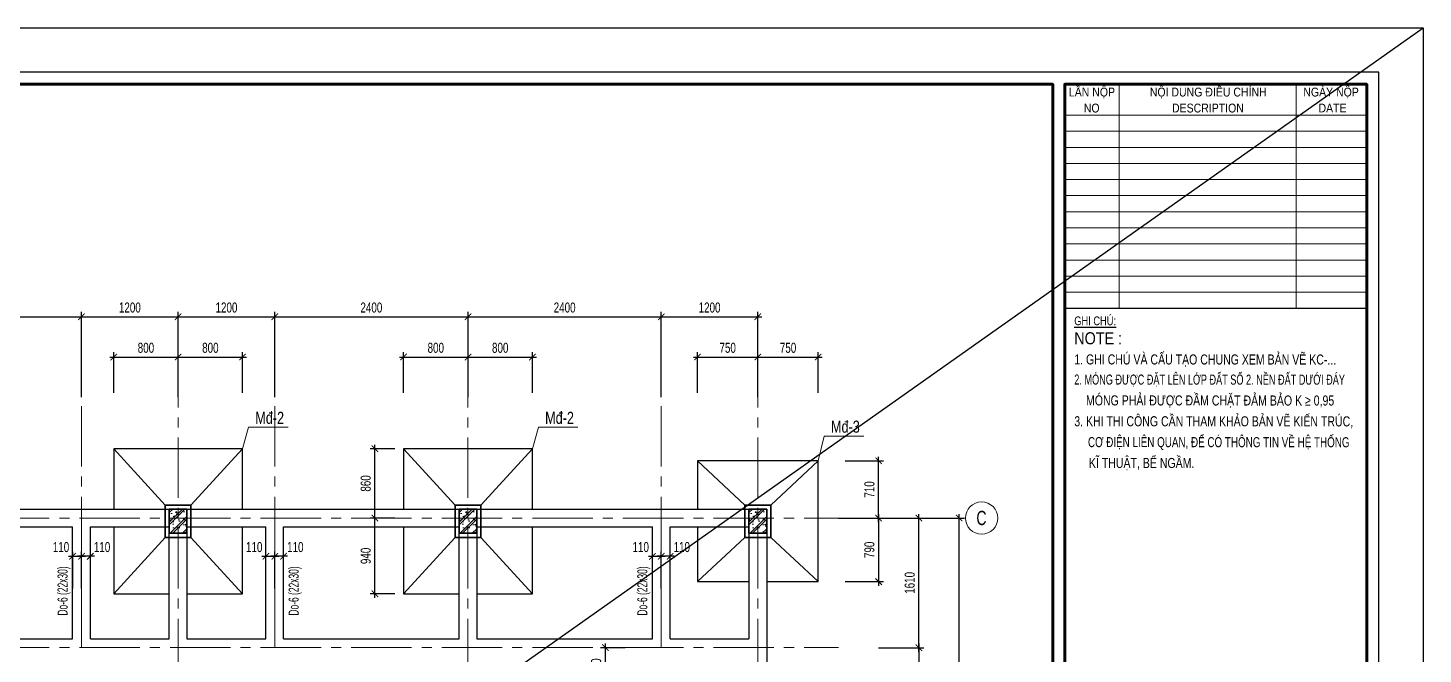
# Model space of a CAD drawing. Header units: millimetres. Extents: x 0 to 42050, y 0 to 29700.
# Drawn here: x 24722 to 42050, y 21922 to 29700 of the extents above; entities that cross this region are included whole.
import ezdxf
from ezdxf.enums import TextEntityAlignment as Align

# ---------------------------------------------------------------- set-up
doc = ezdxf.new("R2010")
doc.units = ezdxf.units.MM
doc.header["$LTSCALE"] = 1000
doc.header["$MEASUREMENT"] = 0
doc.linetypes.add('CENTER2', pattern=[1.125, 0.75, -0.125, 0.125, -0.125])
doc.layers.add('CDC -TEXT KHUNG', color=7, linetype='Continuous')
doc.layers.add('CDC-KHUNGTEN', color=9, linetype='Continuous')
for name, color, linetype, lineweight in [('CDC_01.AXIS', 160, 'CENTER2', 13), ('CDC_02.DIM', 1, 'Continuous', 18), ('CDC_03.BORDER', 3, 'Continuous', 25), ('CDC_06.TEXT', 2, 'Continuous', 18), ('CDC_07.TEXTCOL', 3, 'Continuous', 18), ('CDC_08.TEXTBEAM', 2, 'Continuous', 18), ('CDC_09.COLUMN', 4, 'Continuous', 35), ('CDC_10.HATCH', 251, 'Continuous', 9)]:
    doc.layers.add(name, color=color, linetype=linetype, lineweight=lineweight)
doc.layers.add('KCS_Plotter', color=11, linetype='Continuous', plot=False)
doc.styles.add('ARIAL', font='arial.ttf', dxfattribs={"width": 0.75})
doc.styles.add('Arial_4', font='arial.ttf', dxfattribs={"width": 0.75, "height": 3})
doc.styles.add('KCS_BIGTEXT', font='arial.ttf', dxfattribs={"width": 0.7})
doc.styles.add('KCS_SMTEXT', font='arial.ttf', dxfattribs={"width": 0.7})
doc.styles.add('KT CDC', font='arial.ttf', dxfattribs={"width": 0.85, "height": 200})
doc.dimstyles.new('KCS_DIM50', dxfattribs={"dimscale": 50, "dimtxt": 2.5, "dimasz": 1.6, "dimexe": 1.2, "dimexo": 0, "dimgap": 1, "dimtad": 1, "dimdec": 0, "dimzin": 0, "dimdsep": 46, "dimtxsty": 'KCS_SMTEXT', "dimblk": 'ARCHTICK', "dimcen": 0, "dimdle": 1, "dimclrd": 256, "dimclre": 256, "dimclrt": 2, "dimadec": 0, "dimazin": 0, "dimtfac": 1, "dimtdec": 0, "dimtix": 1, "dimtmove": 2, "dimatfit": 3, "dimfxl": 1, "dimtolj": 1, "dimtzin": 0, "dimarcsym": 0})

# ---------------------------------------------------------------- blocks, each defined once
blk = doc.blocks.new('_ArchTick')
at = {"color": 0, "linetype": 'ByBlock', "const_width": 0.15}
blk.add_lwpolyline([(-0.5, -0.5), (0.5, 0.5)], dxfattribs=at)
blk = doc.blocks.new('*D8')
at = {"layer": 'CDC_02.DIM', "lineweight": -2, "transparency": 16777216}
for p, q in [((35288, 23612), (35848, 23612)), ((35788, 21952), (35788, 23662)), ((35288, 22002), (35848, 22002))]:
    blk.add_line(p, q, dxfattribs=at)
at = {"layer": 'DEFPOINTS', "color": 0, "transparency": 16777216}
for p in [(35288, 23612), (35788, 23612), (35288, 22002)]:
    blk.add_point(p, dxfattribs=at)
at = {"layer": 'CDC_02.DIM', "lineweight": -2, "transparency": 16777216, "xscale": 80, "yscale": 80, "zscale": 80}
for p, rotation in [((35788, 23612), 90), ((35788, 22002), 270)]:
    blk.add_blockref('_ArchTick', p, dxfattribs=dict(at, rotation=rotation))
at = {"layer": 'CDC_02.DIM', "color": 2, "transparency": 16777216, "insert": (35674, 22807), "char_height": 125, "attachment_point": 5, "rotation": 90, "style": 'KCS_SMTEXT'}
blk.add_mtext('\\A1;1610', dxfattribs=at)
blk = doc.blocks.new('*D11')
at = {"layer": 'CDC_02.DIM', "lineweight": -2, "transparency": 16777216}
for p, q in [((34788, 23612), (36348, 23612)), ((36288, 14562), (36288, 23662)), ((34788, 14612), (36348, 14612))]:
    blk.add_line(p, q, dxfattribs=at)
at = {"layer": 'DEFPOINTS', "color": 0, "transparency": 16777216}
for p in [(34788, 23612), (36288, 23612), (34788, 14612)]:
    blk.add_point(p, dxfattribs=at)
at = {"layer": 'CDC_02.DIM', "lineweight": -2, "transparency": 16777216, "xscale": 80, "yscale": 80, "zscale": 80}
for p, rotation in [((36288, 23612), 90), ((36288, 14612), 270)]:
    blk.add_blockref('_ArchTick', p, dxfattribs=dict(at, rotation=rotation))
at = {"layer": 'CDC_02.DIM', "color": 2, "transparency": 16777216, "insert": (36174, 19112), "char_height": 125, "attachment_point": 5, "rotation": 90, "style": 'KCS_SMTEXT'}
blk.add_mtext('\\A1;9000', dxfattribs=at)
blk = doc.blocks.new('*D21')
at = {"layer": 'CDC_02.DIM', "lineweight": -2, "transparency": 16777216}
for p, q in [((35788, 22052), (35788, 16962)), ((35288, 22002), (35848, 22002)), ((35288, 17012), (35848, 17012))]:
    blk.add_line(p, q, dxfattribs=at)
at = {"layer": 'DEFPOINTS', "color": 0, "transparency": 16777216}
for p in [(35288, 22002), (35288, 17012), (35788, 17012)]:
    blk.add_point(p, dxfattribs=at)
at = {"layer": 'CDC_02.DIM', "lineweight": -2, "transparency": 16777216, "xscale": 80, "yscale": 80, "zscale": 80}
for p, rotation in [((35788, 22002), 90), ((35788, 17012), 270)]:
    blk.add_blockref('_ArchTick', p, dxfattribs=dict(at, rotation=rotation))
at = {"layer": 'CDC_02.DIM', "color": 2, "transparency": 16777216, "insert": (35674, 19507), "char_height": 125, "attachment_point": 5, "rotation": 90, "style": 'KCS_SMTEXT'}
blk.add_mtext('\\A1;4990', dxfattribs=at)
blk = doc.blocks.new('*D30')
at = {"layer": 'CDC_02.DIM', "lineweight": -2, "transparency": 16777216}
for p, q in [((22988, 25112), (22988, 26172)), ((25388, 25112), (25388, 26172)), ((22938, 26112), (25438, 26112))]:
    blk.add_line(p, q, dxfattribs=at)
at = {"layer": 'DEFPOINTS', "color": 0, "transparency": 16777216}
for p in [(25388, 26112), (22988, 25112), (25388, 25112)]:
    blk.add_point(p, dxfattribs=at)
at = {"layer": 'CDC_02.DIM', "lineweight": -2, "transparency": 16777216, "xscale": 80, "yscale": 80, "zscale": 80, "rotation": 180}
blk.add_blockref('_ArchTick', (22988, 26112), dxfattribs=at)
at = {"layer": 'CDC_02.DIM', "lineweight": -2, "transparency": 16777216, "xscale": 80, "yscale": 80, "zscale": 80}
blk.add_blockref('_ArchTick', (25388, 26112), dxfattribs=at)
at = {"layer": 'CDC_02.DIM', "color": 2, "transparency": 16777216, "insert": (24188, 26226), "char_height": 125, "attachment_point": 5, "style": 'KCS_SMTEXT'}
blk.add_mtext('\\A1;2400', dxfattribs=at)
blk = doc.blocks.new('*D31')
at = {"layer": 'CDC_02.DIM', "lineweight": -2, "transparency": 16777216}
for p, q in [((25388, 25112), (25388, 26172)), ((26588, 25112), (26588, 26172)), ((25338, 26112), (26638, 26112))]:
    blk.add_line(p, q, dxfattribs=at)
at = {"layer": 'DEFPOINTS', "color": 0, "transparency": 16777216}
for p in [(26588, 26112), (25388, 25112), (26588, 25112)]:
    blk.add_point(p, dxfattribs=at)
at = {"layer": 'CDC_02.DIM', "lineweight": -2, "transparency": 16777216, "xscale": 80, "yscale": 80, "zscale": 80, "rotation": 180}
blk.add_blockref('_ArchTick', (25388, 26112), dxfattribs=at)
at = {"layer": 'CDC_02.DIM', "lineweight": -2, "transparency": 16777216, "xscale": 80, "yscale": 80, "zscale": 80}
blk.add_blockref('_ArchTick', (26588, 26112), dxfattribs=at)
at = {"layer": 'CDC_02.DIM', "color": 2, "transparency": 16777216, "insert": (25988, 26226), "char_height": 125, "attachment_point": 5, "style": 'KCS_SMTEXT'}
blk.add_mtext('\\A1;1200', dxfattribs=at)
blk = doc.blocks.new('*D32')
at = {"layer": 'CDC_02.DIM', "lineweight": -2, "transparency": 16777216}
for p, q in [((26588, 25112), (26588, 26172)), ((27788, 25112), (27788, 26172)), ((26538, 26112), (27838, 26112))]:
    blk.add_line(p, q, dxfattribs=at)
at = {"layer": 'DEFPOINTS', "color": 0, "transparency": 16777216}
for p in [(27788, 26112), (26588, 25112), (27788, 25112)]:
    blk.add_point(p, dxfattribs=at)
at = {"layer": 'CDC_02.DIM', "lineweight": -2, "transparency": 16777216, "xscale": 80, "yscale": 80, "zscale": 80, "rotation": 180}
blk.add_blockref('_ArchTick', (26588, 26112), dxfattribs=at)
at = {"layer": 'CDC_02.DIM', "lineweight": -2, "transparency": 16777216, "xscale": 80, "yscale": 80, "zscale": 80}
blk.add_blockref('_ArchTick', (27788, 26112), dxfattribs=at)
at = {"layer": 'CDC_02.DIM', "color": 2, "transparency": 16777216, "insert": (27188, 26226), "char_height": 125, "attachment_point": 5, "style": 'KCS_SMTEXT'}
blk.add_mtext('\\A1;1200', dxfattribs=at)
blk = doc.blocks.new('*D33')
at = {"layer": 'CDC_02.DIM', "lineweight": -2, "transparency": 16777216}
for p, q in [((27788, 25112), (27788, 26172)), ((30188, 25112), (30188, 26172)), ((27738, 26112), (30238, 26112))]:
    blk.add_line(p, q, dxfattribs=at)
at = {"layer": 'DEFPOINTS', "color": 0, "transparency": 16777216}
for p in [(30188, 26112), (27788, 25112), (30188, 25112)]:
    blk.add_point(p, dxfattribs=at)
at = {"layer": 'CDC_02.DIM', "lineweight": -2, "transparency": 16777216, "xscale": 80, "yscale": 80, "zscale": 80, "rotation": 180}
blk.add_blockref('_ArchTick', (27788, 26112), dxfattribs=at)
at = {"layer": 'CDC_02.DIM', "lineweight": -2, "transparency": 16777216, "xscale": 80, "yscale": 80, "zscale": 80}
blk.add_blockref('_ArchTick', (30188, 26112), dxfattribs=at)
at = {"layer": 'CDC_02.DIM', "color": 2, "transparency": 16777216, "insert": (28988, 26226), "char_height": 125, "attachment_point": 5, "style": 'KCS_SMTEXT'}
blk.add_mtext('\\A1;2400', dxfattribs=at)
blk = doc.blocks.new('*D34')
at = {"layer": 'CDC_02.DIM', "lineweight": -2, "transparency": 16777216}
for p, q in [((30188, 25112), (30188, 26172)), ((32588, 25112), (32588, 26172)), ((30138, 26112), (32638, 26112))]:
    blk.add_line(p, q, dxfattribs=at)
at = {"layer": 'DEFPOINTS', "color": 0, "transparency": 16777216}
for p in [(32588, 26112), (30188, 25112), (32588, 25112)]:
    blk.add_point(p, dxfattribs=at)
at = {"layer": 'CDC_02.DIM', "lineweight": -2, "transparency": 16777216, "xscale": 80, "yscale": 80, "zscale": 80, "rotation": 180}
blk.add_blockref('_ArchTick', (30188, 26112), dxfattribs=at)
at = {"layer": 'CDC_02.DIM', "lineweight": -2, "transparency": 16777216, "xscale": 80, "yscale": 80, "zscale": 80}
blk.add_blockref('_ArchTick', (32588, 26112), dxfattribs=at)
at = {"layer": 'CDC_02.DIM', "color": 2, "transparency": 16777216, "insert": (31388, 26226), "char_height": 125, "attachment_point": 5, "style": 'KCS_SMTEXT'}
blk.add_mtext('\\A1;2400', dxfattribs=at)
blk = doc.blocks.new('*D35')
at = {"layer": 'CDC_02.DIM', "lineweight": -2, "transparency": 16777216}
for p, q in [((32588, 25112), (32588, 26172)), ((33788, 25112), (33788, 26172)), ((32538, 26112), (33838, 26112))]:
    blk.add_line(p, q, dxfattribs=at)
at = {"layer": 'DEFPOINTS', "color": 0, "transparency": 16777216}
for p in [(33788, 26112), (32588, 25112), (33788, 25112)]:
    blk.add_point(p, dxfattribs=at)
at = {"layer": 'CDC_02.DIM', "lineweight": -2, "transparency": 16777216, "xscale": 80, "yscale": 80, "zscale": 80, "rotation": 180}
blk.add_blockref('_ArchTick', (32588, 26112), dxfattribs=at)
at = {"layer": 'CDC_02.DIM', "lineweight": -2, "transparency": 16777216, "xscale": 80, "yscale": 80, "zscale": 80}
blk.add_blockref('_ArchTick', (33788, 26112), dxfattribs=at)
at = {"layer": 'CDC_02.DIM', "color": 2, "transparency": 16777216, "insert": (33188, 26226), "char_height": 125, "attachment_point": 5, "style": 'KCS_SMTEXT'}
blk.add_mtext('\\A1;1200', dxfattribs=at)
blk = doc.blocks.new('vong')
at = {"layer": 'CDC_02.DIM', "color": 1}
blk.add_line((0, -160), (0, 0), dxfattribs=at)
blk.add_circle((0, -560), 400, dxfattribs=at)
blk = doc.blocks.new('*D81')
at = {"layer": 'CDC_02.DIM', "lineweight": -2, "transparency": 16777216}
for p, q in [((25788, 25168), (25788, 25672)), ((26588, 25168), (26588, 25672)), ((25738, 25612), (26638, 25612))]:
    blk.add_line(p, q, dxfattribs=at)
at = {"layer": 'DEFPOINTS', "color": 0, "transparency": 16777216}
for p in [(26588, 25612), (25788, 25168), (26588, 25168)]:
    blk.add_point(p, dxfattribs=at)
at = {"layer": 'CDC_02.DIM', "lineweight": -2, "transparency": 16777216, "xscale": 80, "yscale": 80, "zscale": 80, "rotation": 180}
blk.add_blockref('_ArchTick', (25788, 25612), dxfattribs=at)
at = {"layer": 'CDC_02.DIM', "lineweight": -2, "transparency": 16777216, "xscale": 80, "yscale": 80, "zscale": 80}
blk.add_blockref('_ArchTick', (26588, 25612), dxfattribs=at)
at = {"layer": 'CDC_02.DIM', "color": 2, "transparency": 16777216, "insert": (26188, 25726), "char_height": 125, "attachment_point": 5, "style": 'KCS_SMTEXT'}
blk.add_mtext('\\A1;800', dxfattribs=at)
blk = doc.blocks.new('*D82')
at = {"layer": 'CDC_02.DIM', "lineweight": -2, "transparency": 16777216}
for p, q in [((26588, 25168), (26588, 25672)), ((27388, 25168), (27388, 25672)), ((26538, 25612), (27438, 25612))]:
    blk.add_line(p, q, dxfattribs=at)
at = {"layer": 'DEFPOINTS', "color": 0, "transparency": 16777216}
for p in [(27388, 25612), (26588, 25168), (27388, 25168)]:
    blk.add_point(p, dxfattribs=at)
at = {"layer": 'CDC_02.DIM', "lineweight": -2, "transparency": 16777216, "xscale": 80, "yscale": 80, "zscale": 80, "rotation": 180}
blk.add_blockref('_ArchTick', (26588, 25612), dxfattribs=at)
at = {"layer": 'CDC_02.DIM', "lineweight": -2, "transparency": 16777216, "xscale": 80, "yscale": 80, "zscale": 80}
blk.add_blockref('_ArchTick', (27388, 25612), dxfattribs=at)
at = {"layer": 'CDC_02.DIM', "color": 2, "transparency": 16777216, "insert": (26988, 25726), "char_height": 125, "attachment_point": 5, "style": 'KCS_SMTEXT'}
blk.add_mtext('\\A1;800', dxfattribs=at)
blk = doc.blocks.new('*D83')
at = {"layer": 'CDC_02.DIM', "lineweight": -2, "transparency": 16777216}
for p, q in [((29388, 25168), (29388, 25672)), ((30188, 25168), (30188, 25672)), ((29338, 25612), (30238, 25612))]:
    blk.add_line(p, q, dxfattribs=at)
at = {"layer": 'DEFPOINTS', "color": 0, "transparency": 16777216}
for p in [(30188, 25612), (29388, 25168), (30188, 25168)]:
    blk.add_point(p, dxfattribs=at)
at = {"layer": 'CDC_02.DIM', "lineweight": -2, "transparency": 16777216, "xscale": 80, "yscale": 80, "zscale": 80, "rotation": 180}
blk.add_blockref('_ArchTick', (29388, 25612), dxfattribs=at)
at = {"layer": 'CDC_02.DIM', "lineweight": -2, "transparency": 16777216, "xscale": 80, "yscale": 80, "zscale": 80}
blk.add_blockref('_ArchTick', (30188, 25612), dxfattribs=at)
at = {"layer": 'CDC_02.DIM', "color": 2, "transparency": 16777216, "insert": (29788, 25726), "char_height": 125, "attachment_point": 5, "style": 'KCS_SMTEXT'}
blk.add_mtext('\\A1;800', dxfattribs=at)
blk = doc.blocks.new('*D84')
at = {"layer": 'CDC_02.DIM', "lineweight": -2, "transparency": 16777216}
for p, q in [((30188, 25168), (30188, 25672)), ((30988, 25168), (30988, 25672)), ((30138, 25612), (31038, 25612))]:
    blk.add_line(p, q, dxfattribs=at)
at = {"layer": 'DEFPOINTS', "color": 0, "transparency": 16777216}
for p in [(30988, 25612), (30188, 25168), (30988, 25168)]:
    blk.add_point(p, dxfattribs=at)
at = {"layer": 'CDC_02.DIM', "lineweight": -2, "transparency": 16777216, "xscale": 80, "yscale": 80, "zscale": 80, "rotation": 180}
blk.add_blockref('_ArchTick', (30188, 25612), dxfattribs=at)
at = {"layer": 'CDC_02.DIM', "lineweight": -2, "transparency": 16777216, "xscale": 80, "yscale": 80, "zscale": 80}
blk.add_blockref('_ArchTick', (30988, 25612), dxfattribs=at)
at = {"layer": 'CDC_02.DIM', "color": 2, "transparency": 16777216, "insert": (30588, 25726), "char_height": 125, "attachment_point": 5, "style": 'KCS_SMTEXT'}
blk.add_mtext('\\A1;800', dxfattribs=at)
blk = doc.blocks.new('*D85')
at = {"layer": 'CDC_02.DIM', "lineweight": -2, "transparency": 16777216}
for p, q in [((33038, 25168), (33038, 25672)), ((33788, 25168), (33788, 25672)), ((32988, 25612), (33838, 25612))]:
    blk.add_line(p, q, dxfattribs=at)
at = {"layer": 'DEFPOINTS', "color": 0, "transparency": 16777216}
for p in [(33788, 25612), (33038, 25168), (33788, 25168)]:
    blk.add_point(p, dxfattribs=at)
at = {"layer": 'CDC_02.DIM', "lineweight": -2, "transparency": 16777216, "xscale": 80, "yscale": 80, "zscale": 80, "rotation": 180}
blk.add_blockref('_ArchTick', (33038, 25612), dxfattribs=at)
at = {"layer": 'CDC_02.DIM', "lineweight": -2, "transparency": 16777216, "xscale": 80, "yscale": 80, "zscale": 80}
blk.add_blockref('_ArchTick', (33788, 25612), dxfattribs=at)
at = {"layer": 'CDC_02.DIM', "color": 2, "transparency": 16777216, "insert": (33413, 25726), "char_height": 125, "attachment_point": 5, "style": 'KCS_SMTEXT'}
blk.add_mtext('\\A1;750', dxfattribs=at)
blk = doc.blocks.new('*D86')
at = {"layer": 'CDC_02.DIM', "lineweight": -2, "transparency": 16777216}
for p, q in [((33788, 25168), (33788, 25672)), ((34538, 25168), (34538, 25672)), ((33738, 25612), (34588, 25612))]:
    blk.add_line(p, q, dxfattribs=at)
at = {"layer": 'DEFPOINTS', "color": 0, "transparency": 16777216}
for p in [(34538, 25612), (33788, 25168), (34538, 25168)]:
    blk.add_point(p, dxfattribs=at)
at = {"layer": 'CDC_02.DIM', "lineweight": -2, "transparency": 16777216, "xscale": 80, "yscale": 80, "zscale": 80, "rotation": 180}
blk.add_blockref('_ArchTick', (33788, 25612), dxfattribs=at)
at = {"layer": 'CDC_02.DIM', "lineweight": -2, "transparency": 16777216, "xscale": 80, "yscale": 80, "zscale": 80}
blk.add_blockref('_ArchTick', (34538, 25612), dxfattribs=at)
at = {"layer": 'CDC_02.DIM', "color": 2, "transparency": 16777216, "insert": (34163, 25726), "char_height": 125, "attachment_point": 5, "style": 'KCS_SMTEXT'}
blk.add_mtext('\\A1;750', dxfattribs=at)
blk = doc.blocks.new('*D87')
at = {"layer": 'CDC_02.DIM', "lineweight": -2, "transparency": 16777216}
for p, q in [((34873, 24322), (35348, 24322)), ((35288, 23562), (35288, 24372)), ((34873, 23612), (35348, 23612))]:
    blk.add_line(p, q, dxfattribs=at)
at = {"layer": 'DEFPOINTS', "color": 0, "transparency": 16777216}
for p in [(34873, 24322), (35288, 24322), (34873, 23612)]:
    blk.add_point(p, dxfattribs=at)
at = {"layer": 'CDC_02.DIM', "lineweight": -2, "transparency": 16777216, "xscale": 80, "yscale": 80, "zscale": 80}
for p, rotation in [((35288, 24322), 90), ((35288, 23612), 270)]:
    blk.add_blockref('_ArchTick', p, dxfattribs=dict(at, rotation=rotation))
at = {"layer": 'CDC_02.DIM', "color": 2, "transparency": 16777216, "insert": (35174, 23967), "char_height": 125, "attachment_point": 5, "rotation": 90, "style": 'KCS_SMTEXT'}
blk.add_mtext('\\A1;710', dxfattribs=at)
blk = doc.blocks.new('*D88')
at = {"layer": 'CDC_02.DIM', "lineweight": -2, "transparency": 16777216}
for p, q in [((34873, 23612), (35348, 23612)), ((35288, 23662), (35288, 22772)), ((34873, 22822), (35348, 22822))]:
    blk.add_line(p, q, dxfattribs=at)
at = {"layer": 'DEFPOINTS', "color": 0, "transparency": 16777216}
for p in [(34873, 23612), (34873, 22822), (35288, 22822)]:
    blk.add_point(p, dxfattribs=at)
at = {"layer": 'CDC_02.DIM', "lineweight": -2, "transparency": 16777216, "xscale": 80, "yscale": 80, "zscale": 80}
for p, rotation in [((35288, 23612), 90), ((35288, 22822), 270)]:
    blk.add_blockref('_ArchTick', p, dxfattribs=dict(at, rotation=rotation))
at = {"layer": 'CDC_02.DIM', "color": 2, "transparency": 16777216, "insert": (35174, 23217), "char_height": 125, "attachment_point": 5, "rotation": 90, "style": 'KCS_SMTEXT'}
blk.add_mtext('\\A1;790', dxfattribs=at)
blk = doc.blocks.new('*D97')
at = {"layer": 'CDC_02.DIM', "lineweight": -2, "transparency": 16777216}
for p, q in [((29278, 23612), (28971, 23612)), ((29031, 22622), (29031, 23662)), ((29278, 22672), (28971, 22672))]:
    blk.add_line(p, q, dxfattribs=at)
at = {"layer": 'DEFPOINTS', "color": 0, "transparency": 16777216}
for p in [(29031, 23612), (29278, 23612), (29278, 22672)]:
    blk.add_point(p, dxfattribs=at)
at = {"layer": 'CDC_02.DIM', "lineweight": -2, "transparency": 16777216, "xscale": 80, "yscale": 80, "zscale": 80}
for p, rotation in [((29031, 23612), 90), ((29031, 22672), 270)]:
    blk.add_blockref('_ArchTick', p, dxfattribs=dict(at, rotation=rotation))
at = {"layer": 'CDC_02.DIM', "color": 2, "transparency": 16777216, "insert": (28918, 23142), "char_height": 125, "attachment_point": 5, "rotation": 90, "style": 'KCS_SMTEXT'}
blk.add_mtext('\\A1;940', dxfattribs=at)
blk = doc.blocks.new('*D98')
at = {"layer": 'CDC_02.DIM', "lineweight": -2, "transparency": 16777216}
for p, q in [((29278, 24472), (28971, 24472)), ((29031, 23562), (29031, 24522)), ((29278, 23612), (28971, 23612))]:
    blk.add_line(p, q, dxfattribs=at)
at = {"layer": 'DEFPOINTS', "color": 0, "transparency": 16777216}
for p in [(29031, 24472), (29278, 24472), (29278, 23612)]:
    blk.add_point(p, dxfattribs=at)
at = {"layer": 'CDC_02.DIM', "lineweight": -2, "transparency": 16777216, "xscale": 80, "yscale": 80, "zscale": 80}
for p, rotation in [((29031, 24472), 90), ((29031, 23612), 270)]:
    blk.add_blockref('_ArchTick', p, dxfattribs=dict(at, rotation=rotation))
at = {"layer": 'CDC_02.DIM', "color": 2, "transparency": 16777216, "insert": (28918, 24042), "char_height": 125, "attachment_point": 5, "rotation": 90, "style": 'KCS_SMTEXT'}
blk.add_mtext('\\A1;860', dxfattribs=at)
blk = doc.blocks.new('*D133')
at = {"layer": 'CDC_02.DIM', "lineweight": -2, "transparency": 16777216}
for p, q in [((31894, 21562), (31894, 22052)), ((32141, 22002), (31834, 22002)), ((32141, 21612), (31834, 21612))]:
    blk.add_line(p, q, dxfattribs=at)
at = {"layer": 'DEFPOINTS', "color": 0, "transparency": 16777216}
for p in [(31894, 22002), (32141, 22002), (32141, 21612)]:
    blk.add_point(p, dxfattribs=at)
at = {"layer": 'CDC_02.DIM', "lineweight": -2, "transparency": 16777216, "xscale": 80, "yscale": 80, "zscale": 80}
for p, rotation in [((31894, 22002), 90), ((31894, 21612), 270)]:
    blk.add_blockref('_ArchTick', p, dxfattribs=dict(at, rotation=rotation))
at = {"layer": 'CDC_02.DIM', "color": 2, "transparency": 16777216, "insert": (31780, 21767), "char_height": 125, "attachment_point": 5, "rotation": 90, "style": 'KCS_SMTEXT'}
blk.add_mtext('\\A1;390', dxfattribs=at)
blk = doc.blocks.new('*D174')
at = {"layer": 'CDC_02.DIM', "lineweight": -2, "transparency": 16777216}
for p, q in [((25548, 23137), (25338, 23137)), ((25388, 22737), (25388, 23197)), ((25498, 22737), (25498, 23197))]:
    blk.add_line(p, q, dxfattribs=at)
at = {"layer": 'DEFPOINTS', "color": 0, "transparency": 16777216}
for p in [(25388, 23137), (25388, 22737), (25498, 22737)]:
    blk.add_point(p, dxfattribs=at)
at = {"layer": 'CDC_02.DIM', "lineweight": -2, "transparency": 16777216, "xscale": 80, "yscale": 80, "zscale": 80, "rotation": 180}
blk.add_blockref('_ArchTick', (25388, 23137), dxfattribs=at)
at = {"layer": 'CDC_02.DIM', "lineweight": -2, "transparency": 16777216, "xscale": 80, "yscale": 80, "zscale": 80}
blk.add_blockref('_ArchTick', (25498, 23137), dxfattribs=at)
at = {"layer": 'CDC_02.DIM', "color": 2, "transparency": 16777216, "insert": (25643, 23251), "char_height": 125, "attachment_point": 5, "style": 'KCS_SMTEXT'}
blk.add_mtext('\\A1;110', dxfattribs=at)
blk = doc.blocks.new('*D175')
at = {"layer": 'CDC_02.DIM', "lineweight": -2, "transparency": 16777216}
for p, q in [((25228, 23137), (25438, 23137)), ((25278, 22737), (25278, 23197)), ((25388, 22737), (25388, 23197))]:
    blk.add_line(p, q, dxfattribs=at)
at = {"layer": 'DEFPOINTS', "color": 0, "transparency": 16777216}
for p in [(25388, 23137), (25278, 22737), (25388, 22737)]:
    blk.add_point(p, dxfattribs=at)
at = {"layer": 'CDC_02.DIM', "lineweight": -2, "transparency": 16777216, "xscale": 80, "yscale": 80, "zscale": 80, "rotation": 180}
blk.add_blockref('_ArchTick', (25278, 23137), dxfattribs=at)
at = {"layer": 'CDC_02.DIM', "lineweight": -2, "transparency": 16777216, "xscale": 80, "yscale": 80, "zscale": 80}
blk.add_blockref('_ArchTick', (25388, 23137), dxfattribs=at)
at = {"layer": 'CDC_02.DIM', "color": 2, "transparency": 16777216, "insert": (25133, 23251), "char_height": 125, "attachment_point": 5, "style": 'KCS_SMTEXT'}
blk.add_mtext('\\A1;110', dxfattribs=at)
blk = doc.blocks.new('*D176')
at = {"layer": 'CDC_02.DIM', "lineweight": -2, "transparency": 16777216}
for p, q in [((27948, 23137), (27738, 23137)), ((27788, 22737), (27788, 23197)), ((27898, 22737), (27898, 23197))]:
    blk.add_line(p, q, dxfattribs=at)
at = {"layer": 'DEFPOINTS', "color": 0, "transparency": 16777216}
for p in [(27788, 23137), (27788, 22737), (27898, 22737)]:
    blk.add_point(p, dxfattribs=at)
at = {"layer": 'CDC_02.DIM', "lineweight": -2, "transparency": 16777216, "xscale": 80, "yscale": 80, "zscale": 80, "rotation": 180}
blk.add_blockref('_ArchTick', (27788, 23137), dxfattribs=at)
at = {"layer": 'CDC_02.DIM', "lineweight": -2, "transparency": 16777216, "xscale": 80, "yscale": 80, "zscale": 80}
blk.add_blockref('_ArchTick', (27898, 23137), dxfattribs=at)
at = {"layer": 'CDC_02.DIM', "color": 2, "transparency": 16777216, "insert": (28043, 23251), "char_height": 125, "attachment_point": 5, "style": 'KCS_SMTEXT'}
blk.add_mtext('\\A1;110', dxfattribs=at)
blk = doc.blocks.new('*D177')
at = {"layer": 'CDC_02.DIM', "lineweight": -2, "transparency": 16777216}
for p, q in [((27628, 23137), (27838, 23137)), ((27678, 22737), (27678, 23197)), ((27788, 22737), (27788, 23197))]:
    blk.add_line(p, q, dxfattribs=at)
at = {"layer": 'DEFPOINTS', "color": 0, "transparency": 16777216}
for p in [(27788, 23137), (27678, 22737), (27788, 22737)]:
    blk.add_point(p, dxfattribs=at)
at = {"layer": 'CDC_02.DIM', "lineweight": -2, "transparency": 16777216, "xscale": 80, "yscale": 80, "zscale": 80, "rotation": 180}
blk.add_blockref('_ArchTick', (27678, 23137), dxfattribs=at)
at = {"layer": 'CDC_02.DIM', "lineweight": -2, "transparency": 16777216, "xscale": 80, "yscale": 80, "zscale": 80}
blk.add_blockref('_ArchTick', (27788, 23137), dxfattribs=at)
at = {"layer": 'CDC_02.DIM', "color": 2, "transparency": 16777216, "insert": (27533, 23251), "char_height": 125, "attachment_point": 5, "style": 'KCS_SMTEXT'}
blk.add_mtext('\\A1;110', dxfattribs=at)
blk = doc.blocks.new('*D178')
at = {"layer": 'CDC_02.DIM', "lineweight": -2, "transparency": 16777216}
for p, q in [((32748, 23137), (32538, 23137)), ((32588, 22737), (32588, 23197)), ((32698, 22737), (32698, 23197))]:
    blk.add_line(p, q, dxfattribs=at)
at = {"layer": 'DEFPOINTS', "color": 0, "transparency": 16777216}
for p in [(32588, 23137), (32588, 22737), (32698, 22737)]:
    blk.add_point(p, dxfattribs=at)
at = {"layer": 'CDC_02.DIM', "lineweight": -2, "transparency": 16777216, "xscale": 80, "yscale": 80, "zscale": 80, "rotation": 180}
blk.add_blockref('_ArchTick', (32588, 23137), dxfattribs=at)
at = {"layer": 'CDC_02.DIM', "lineweight": -2, "transparency": 16777216, "xscale": 80, "yscale": 80, "zscale": 80}
blk.add_blockref('_ArchTick', (32698, 23137), dxfattribs=at)
at = {"layer": 'CDC_02.DIM', "color": 2, "transparency": 16777216, "insert": (32843, 23251), "char_height": 125, "attachment_point": 5, "style": 'KCS_SMTEXT'}
blk.add_mtext('\\A1;110', dxfattribs=at)
blk = doc.blocks.new('*D179')
at = {"layer": 'CDC_02.DIM', "lineweight": -2, "transparency": 16777216}
for p, q in [((32428, 23137), (32638, 23137)), ((32478, 22737), (32478, 23197)), ((32588, 22737), (32588, 23197))]:
    blk.add_line(p, q, dxfattribs=at)
at = {"layer": 'DEFPOINTS', "color": 0, "transparency": 16777216}
for p in [(32588, 23137), (32478, 22737), (32588, 22737)]:
    blk.add_point(p, dxfattribs=at)
at = {"layer": 'CDC_02.DIM', "lineweight": -2, "transparency": 16777216, "xscale": 80, "yscale": 80, "zscale": 80, "rotation": 180}
blk.add_blockref('_ArchTick', (32478, 23137), dxfattribs=at)
at = {"layer": 'CDC_02.DIM', "lineweight": -2, "transparency": 16777216, "xscale": 80, "yscale": 80, "zscale": 80}
blk.add_blockref('_ArchTick', (32588, 23137), dxfattribs=at)
at = {"layer": 'CDC_02.DIM', "color": 2, "transparency": 16777216, "insert": (32333, 23251), "char_height": 125, "attachment_point": 5, "style": 'KCS_SMTEXT'}
blk.add_mtext('\\A1;110', dxfattribs=at)
blk = doc.blocks.new('Khung tên chuẩn')
at = {"layer": 'CDC-KHUNGTEN', "color": 8, "lineweight": 9}
for p, q in [((76550, 58000), (76550, 52433)), ((80950, 58000), (80950, 52433)), ((82700, 57233), (75200, 57233)), ((82700, 56833), (75200, 56833)), ((82700, 56433), (75200, 56433)), ((82700, 56033), (75200, 56033)), ((82700, 55633), (75200, 55633)), ((82700, 55233), (75200, 55233)), ((82700, 54833), (75200, 54833)), ((82700, 54433), (75200, 54433)), ((82700, 54033), (75200, 54033)), ((82700, 53633), (75200, 53633)), ((82700, 53233), (75200, 53233)), ((82700, 52833), (75200, 52833))]:
    blk.add_line(p, q, dxfattribs=at)
at = {"layer": 'CDC-KHUNGTEN', "color": 6, "lineweight": 25}
blk.add_line((82700, 52433), (75200, 52433), dxfattribs=at)
at = {"layer": 'CDC-KHUNGTEN', "color": 8}
blk.add_lwpolyline([(75096, 1100), (83000, 1100), (83000, 58300), (3000, 58300), (3000, 1100), (75096, 1100)], dxfattribs=at)
at = {"layer": 'CDC-KHUNGTEN', "color": 255, "lineweight": 60}
blk.add_lwpolyline([(74900, 1400), (74900, 58000), (3300, 58000), (3300, 1400), (74900, 1400)], close=True, dxfattribs=at)
blk.add_lwpolyline([(75200, 1400), (82700, 1400), (82700, 58000), (75200, 58000), (75200, 1400)], dxfattribs=at)
at = {"layer": 'DEFPOINTS', "color": 1, "ltscale": 0.2}
blk.add_lwpolyline([(0, 0), (0, 59400), (84100, 59400), (84100, 0), (0, 0)], close=True, dxfattribs=at)
at = {"layer": 'CDC -TEXT KHUNG', "color": 7, "style": 'KT CDC', "width": 0.85}
for s, p in [('NO', (75672, 57299)), ('DESCRIPTION', (77863, 57299)), ('DATE', (81501, 57299))]:
    blk.add_text(s, height=220, dxfattribs=at).set_placement(p)
at = {"layer": 'CDC -TEXT KHUNG', "char_height": 220, "attachment_point": 2, "line_spacing_factor": 0.941778, "style": 'KT CDC'}
for s, insert, width in [('LẦN NỘP', (75875, 57916), 1464.22), ('NỘI DUNG ĐIỀU CHỈNH', (78763, 57916), 3699.71), ('NGÀY NỘP', (81814, 57916), 1755.59)]:
    blk.add_mtext(s, dxfattribs=dict(at, insert=insert, width=width))
at = {"layer": 'CDC-KHUNGTEN', "color": 7, "style": 'Arial_4', "width": 0.85}
blk.add_text('NOTE :', height=300, dxfattribs=at).set_placement((75436, 51540))
at = {"layer": 'CDC-KHUNGTEN', "color": 6, "insert": (75436, 52233), "char_height": 220, "width": 1881.96, "attachment_point": 1, "style": 'ARIAL'}
blk.add_mtext('{\\LGHI CHÚ:}', dxfattribs=at)

msp = doc.modelspace()

# ---------------------------------------------------------------- hatches: boundary and pattern name
at = {"layer": 'CDC_10.HATCH'}
h = msp.add_hatch(dxfattribs=at)
h.set_pattern_fill('BT-01', color=256, scale=25, pattern_type=2)
h.set_pattern_definition([(50, (-32445.48, 16445.73), (179.31505, -15.68803), [18.75, -206.25]), (355, (-32445.48, 16445.73), (-34.68783, 188.04803), [15, -165]), (100.4514, (-32430.54, 16444.43), (144.62735, 172.3599), [15.93505, -175.28553]), (46.1842, (-32445.48, 16495.73), (266.8103, -41.37975), [28.125, -309.375]), (96.6356, (-32423.25, 16492.29), (233.6657, 243.5295), [23.9026, -262.9282]), (351.1842, (-32445.48, 16495.73), (233.6655, 243.5297), [22.5, -247.5]), (21, (-32420.48, 16483.23), (149.22676, -100.65472), [18.75, -206.25]), (326, (-32420.48, 16483.23), (60.82883, 181.2875), [15, -165]), (71.4514, (-32408.04, 16474.85), (210.05566, 80.6326), [15.93505, -175.28553]), (37.5, (-32445.48, 16445.734), (3.039964, 83.223463), [0, -163, 0, -167.5, 0, -165.625]), (7.5, (-32445.48, 16445.73), (65.76738, 98.60293), [0, -95.5, 0, -159.25, 0, -63.125]), (327.5, (-32501.23, 16445.734), (133.45561, -5.63872), [0, -62.5, 0, -195, 0, -258.75]), (317.5, (-32526.23, 16445.73), (145.79654, 25.02625), [0, -81.25, 0, -129.5, 0, -183.75]), (45, (-32445.48, 16445.73), (-75.1301, 75.1301), []), (45, (-32445.48, 16476.36), (-75.1301, 75.1301), [])])
h.paths.add_polyline_path([(26477.5, 23422.2), (26697.5, 23422.2), (26697.5, 23722.2), (26477.5, 23722.2)])
h = msp.add_hatch(dxfattribs=at)
h.set_pattern_fill('BT-01', color=256, scale=25, pattern_type=2)
h.set_pattern_definition([(50, (-28845.48, 16445.73), (179.31505, -15.68803), [18.75, -206.25]), (355, (-28845.48, 16445.73), (-34.68783, 188.04803), [15, -165]), (100.4514, (-28830.54, 16444.43), (144.62735, 172.3599), [15.93505, -175.28553]), (46.1842, (-28845.48, 16495.73), (266.8103, -41.37975), [28.125, -309.375]), (96.6356, (-28823.25, 16492.29), (233.6657, 243.5295), [23.9026, -262.9282]), (351.1842, (-28845.48, 16495.73), (233.6655, 243.5297), [22.5, -247.5]), (21, (-28820.48, 16483.23), (149.22676, -100.65472), [18.75, -206.25]), (326, (-28820.48, 16483.23), (60.82883, 181.2875), [15, -165]), (71.4514, (-28808.04, 16474.85), (210.05566, 80.6326), [15.93505, -175.28553]), (37.5, (-28845.48, 16445.734), (3.039964, 83.223463), [0, -163, 0, -167.5, 0, -165.625]), (7.5, (-28845.48, 16445.73), (65.76738, 98.60293), [0, -95.5, 0, -159.25, 0, -63.125]), (327.5, (-28901.23, 16445.734), (133.45561, -5.63872), [0, -62.5, 0, -195, 0, -258.75]), (317.5, (-28926.23, 16445.73), (145.79654, 25.02625), [0, -81.25, 0, -129.5, 0, -183.75]), (45, (-28845.48, 16445.73), (-75.1301, 75.1301), []), (45, (-28845.48, 16476.36), (-75.1301, 75.1301), [])])
h.paths.add_polyline_path([(30077.5, 23422.2), (30297.5, 23422.2), (30297.5, 23722.2), (30077.5, 23722.2)])
h = msp.add_hatch(dxfattribs=at)
h.set_pattern_fill('BT-01', color=256, scale=25, pattern_type=2)
h.set_pattern_definition([(50, (-25245.48, 16445.73), (179.31505, -15.68803), [18.75, -206.25]), (355, (-25245.48, 16445.73), (-34.68783, 188.04803), [15, -165]), (100.4514, (-25230.54, 16444.43), (144.62735, 172.3599), [15.93505, -175.28553]), (46.1842, (-25245.48, 16495.73), (266.8103, -41.37975), [28.125, -309.375]), (96.6356, (-25223.25, 16492.29), (233.6657, 243.5295), [23.9026, -262.9282]), (351.1842, (-25245.48, 16495.73), (233.6655, 243.5297), [22.5, -247.5]), (21, (-25220.48, 16483.23), (149.22676, -100.65472), [18.75, -206.25]), (326, (-25220.48, 16483.23), (60.82883, 181.2875), [15, -165]), (71.4514, (-25208.04, 16474.85), (210.05566, 80.6326), [15.93505, -175.28553]), (37.5, (-25245.48, 16445.734), (3.039964, 83.223463), [0, -163, 0, -167.5, 0, -165.625]), (7.5, (-25245.48, 16445.73), (65.76738, 98.60293), [0, -95.5, 0, -159.25, 0, -63.125]), (327.5, (-25301.23, 16445.734), (133.45561, -5.63872), [0, -62.5, 0, -195, 0, -258.75]), (317.5, (-25326.23, 16445.73), (145.79654, 25.02625), [0, -81.25, 0, -129.5, 0, -183.75]), (45, (-25245.48, 16445.73), (-75.1301, 75.1301), []), (45, (-25245.48, 16476.36), (-75.1301, 75.1301), [])])
h.paths.add_polyline_path([(33677.5, 23422.2), (33897.5, 23422.2), (33897.5, 23722.2), (33677.5, 23722.2)])

# ---------------------------------------------------------------- linework, layer by layer
at = {"layer": 'CDC_01.AXIS'}
for p, q in [((25387.5, 22002.2), (25387.5, 25612.2)), ((26587.5, 12612.2), (26587.5, 25612.2)), ((27787.5, 22002.2), (27787.5, 25612.2)), ((30187.5, 12612.2), (30187.5, 25612.2)), ((32587.5, 22002.2), (32587.5, 25612.2)), ((33787.5, 12612.2), (33787.5, 25612.2)), ((3987.5, 23612.2), (34787.5, 23612.2)), ((3987.5, 22002.2), (34787.5, 22002.2))]:
    msp.add_line(p, q, dxfattribs=at)
at = {"layer": 'CDC_03.BORDER'}
for p, q in [((26427.5, 23772.2), (25787.5, 24472.2)), ((26747.5, 23772.2), (27387.5, 24472.2)), ((30027.5, 23772.2), (29387.5, 24472.2)), ((30347.5, 23772.2), (30987.5, 24472.2)), ((33627.5, 23772.2), (33037.5, 24322.2)), ((33947.5, 23772.2), (34537.5, 24322.2)), ((25277.5, 22112.2), (25277.5, 23502.2)), ((25497.5, 22112.2), (25497.5, 23502.2)), ((26477.5, 22112.2), (26477.5, 23502.2)), ((26697.5, 23502.2), (26697.5, 22112.2)), ((27677.5, 22112.2), (27677.5, 23502.2)), ((27897.5, 22112.2), (27897.5, 23502.2)), ((30077.5, 22112.2), (30077.5, 23502.2)), ((30297.5, 23502.2), (30297.5, 22112.2)), ((32477.5, 22112.2), (32477.5, 23502.2)), ((32697.5, 22112.2), (32697.5, 23502.2)), ((26427.5, 23372.2), (25787.5, 22672.2)), ((26747.5, 23372.2), (27387.5, 22672.2)), ((30027.5, 23372.2), (29387.5, 22672.2)), ((30347.5, 23372.2), (30987.5, 22672.2)), ((33627.5, 23372.2), (33037.5, 22822.2)), ((33947.5, 23372.2), (34537.5, 22822.2)), ((23097.5, 22112.2), (25277.5, 22112.2)), ((25497.5, 22112.2), (26477.5, 22112.2)), ((26697.5, 22112.2), (27677.5, 22112.2)), ((27897.5, 22112.2), (30077.5, 22112.2)), ((30297.5, 22112.2), (32477.5, 22112.2)), ((32697.5, 22112.2), (33677.5, 22112.2))]:
    msp.add_line(p, q, dxfattribs=at)
for points in [[(26587.5, 24472.2), (25787.5, 24472.2), (25787.5, 23722.2)], [(27387.5, 23722.8), (27387.5, 24472.2), (26587.5, 24472.2)], [(30187.5, 24472.2), (29387.5, 24472.2), (29387.5, 23722.2)], [(30987.5, 23722.8), (30987.5, 24472.2), (30187.5, 24472.2)], [(33787.5, 24322.2), (33037.5, 24322.2), (33037.5, 23722.2)], [(34537.5, 23612.2), (34537.5, 24322.2), (33787.5, 24322.2)], [(33897.5, 22822.2), (34537.5, 22822.2), (34537.5, 23612.2)], [(23097.5, 23502.2), (25277.5, 23502.2)], [(25497.5, 23502.2), (26477.5, 23502.2)], [(25787.5, 23502.2), (25787.5, 22672.2), (26477.5, 22672.2)], [(26697.5, 23502.2), (27677.5, 23502.2)], [(26697.5, 22672.2), (27387.5, 22672.2), (27387.5, 23502.2)], [(27897.5, 23502.2), (30077.5, 23502.2)], [(29387.5, 23502.2), (29387.5, 22672.2), (30077.5, 22672.2)], [(30297.5, 23502.2), (32477.5, 23502.2)], [(30297.5, 22672.2), (30987.5, 22672.2), (30987.5, 23502.2)], [(32697.5, 23502.2), (33677.5, 23502.2), (33677.5, 22112.2)], [(33037.5, 23502.2), (33037.5, 22822.2), (33677.5, 22822.2)]]:
    msp.add_lwpolyline(points, dxfattribs=at)
msp.add_lwpolyline([(4877.5, 23722.2), (33897.5, 23722.2), (33897.5, 14502.2), (4877.5, 14502.2)], close=True, dxfattribs=at)
at = {"layer": 'CDC_07.TEXTCOL', "color": 1}
for points in [[(27953.5, 24740.4), (27463.3, 24740.4), (27387.5, 24472.2)], [(31553.5, 24740.4), (31063.3, 24740.4), (30987.5, 24472.2)], [(35103.5, 24630.4), (34613.3, 24630.4), (34537.5, 24322.2)]]:
    msp.add_lwpolyline(points, dxfattribs=at)
at = {"layer": 'CDC_09.COLUMN'}
for points in [[(26427.5, 23372.2), (26747.5, 23372.2), (26747.5, 23772.2), (26427.5, 23772.2)], [(30027.5, 23372.2), (30347.5, 23372.2), (30347.5, 23772.2), (30027.5, 23772.2)], [(33627.5, 23372.2), (33947.5, 23372.2), (33947.5, 23772.2), (33627.5, 23772.2)], [(26477.5, 23422.2), (26697.5, 23422.2), (26697.5, 23722.2), (26477.5, 23722.2)], [(30077.5, 23422.2), (30297.5, 23422.2), (30297.5, 23722.2), (30077.5, 23722.2)], [(33677.5, 23422.2), (33897.5, 23422.2), (33897.5, 23722.2), (33677.5, 23722.2)]]:
    msp.add_lwpolyline(points, close=True, dxfattribs=at)
at = {"layer": 'KCS_Plotter'}
msp.add_line((0, 0), (42050, 29700), dxfattribs=at)

# ---------------------------------------------------------------- block references
at = {"xscale": 0.5, "yscale": 0.5, "zscale": 0.5}
msp.add_blockref('Khung tên chuẩn', (0, 0), dxfattribs=at)
at = {"layer": 'CDC_02.DIM', "xscale": 0.5, "yscale": 0.5, "zscale": 0.5, "rotation": 90}
msp.add_blockref('vong', (36287.5, 23612.2), dxfattribs=at)

# ---------------------------------------------------------------- texts
at = {"layer": 'CDC_02.DIM', "color": 4, "style": 'KCS_BIGTEXT', "width": 0.7}
msp.add_text('C', height=177.8, dxfattribs=at).set_placement((36565, 23612.9), align=Align.MIDDLE_CENTER)
at = {"layer": 'CDC_06.TEXT', "style": 'KCS_SMTEXT'}
for s, width, p in [('1. GHI CHÚ VÀ CẤU TẠO CHUNG XEM BẢN VẼ KC-...', 0.75, (37718, 25645)), ('2. MÓNG ĐƯỢC ĐẶT LÊN LỚP ĐẤT SỐ 2. NỀN ĐẤT DƯỚI ĐÁY ', 0.65, (37718, 25395)), ('    MÓNG PHẢI ĐƯỢC ĐẦM CHẶT ĐẢM BẢO K ≥ 0,95', 0.75, (37718, 25136)), ('3. KHI THI CÔNG CẦN THAM KHẢO BẢN VẼ KIẾN TRÚC,', 0.75, (37718, 24877)), ('     CƠ ĐIỆN LIÊN QUAN, ĐỂ CÓ THÔNG TIN VỀ HỆ THỐNG', 0.7, (37718, 24618)), ('     KĨ THUẬT, BỂ NGẦM.', 0.75, (37718, 24359))]:
    msp.add_text(s, height=125, rotation=359.97063, dxfattribs=dict(at, width=width)).set_placement(p, align=Align.TOP_LEFT)
at = {"layer": 'CDC_07.TEXTCOL', "style": 'KCS_SMTEXT', "width": 0.75}
for s, p in [('Mđ-2', (27724.8, 24857.1)), ('Mđ-2', (31324.8, 24857.1)), ('Mđ-3', (34874.8, 24747.1))]:
    msp.add_text(s, height=150, dxfattribs=at).set_placement(p, align=Align.MIDDLE_CENTER)
at = {"layer": 'CDC_08.TEXTBEAM', "style": 'KCS_SMTEXT', "width": 0.6}
for p in [(25152.5, 22706), (28022.5, 22706), (32352.5, 22706)]:
    msp.add_text('Do-6 (22x30)', height=125, rotation=90, dxfattribs=at).set_placement(p, align=Align.MIDDLE_CENTER)

# ---------------------------------------------------------------- dimensions: what is measured, and where the dimension line sits
at = {"layer": 'CDC_02.DIM'}
for base, p1, p2, picture, middle in [((25387.5, 26112.2), (22987.5, 25112.2), (25387.5, 25112.2), '*D30', (24187.5, 26226)), ((26587.5, 26112.2), (25387.5, 25112.2), (26587.5, 25112.2), '*D31', (25987.5, 26226)), ((27787.5, 26112.2), (26587.5, 25112.2), (27787.5, 25112.2), '*D32', (27187.5, 26226)), ((30187.5, 26112.2), (27787.5, 25112.2), (30187.5, 25112.2), '*D33', (28987.5, 26226)), ((32587.5, 26112.2), (30187.5, 25112.2), (32587.5, 25112.2), '*D34', (31387.5, 26226)), ((33787.5, 26112.2), (32587.5, 25112.2), (33787.5, 25112.2), '*D35', (33187.5, 26226)), ((26587.5, 25612.2), (25787.5, 25168), (26587.5, 25168), '*D81', (26187.5, 25726)), ((27387.5, 25612.2), (26587.5, 25168), (27387.5, 25168), '*D82', (26987.5, 25726)), ((30187.5, 25612.2), (29387.5, 25168), (30187.5, 25168), '*D83', (29787.5, 25726)), ((30987.5, 25612.2), (30187.5, 25168), (30987.5, 25168), '*D84', (30587.5, 25726)), ((33787.5, 25612.2), (33037.5, 25168), (33787.5, 25168), '*D85', (33412.5, 25726)), ((34537.5, 25612.2), (33787.5, 25168), (34537.5, 25168), '*D86', (34162.5, 25726))]:
    dim = msp.add_linear_dim(base=base, p1=p1, p2=p2, dimstyle='KCS_DIM50', dxfattribs=at)
    dim.commit()
    dim.dimension.update_dxf_attribs({"geometry": picture, "text_midpoint": middle})
for base, p1, p2, picture, middle in [((29031.5, 24472.2), (29278, 23612.2), (29278, 24472.2), '*D98', (28917.7, 24042.2)), ((35287.5, 24322.2), (34872.5, 23612.2), (34872.5, 24322.2), '*D87', (35173.7, 23967.2)), ((29031.5, 23612.2), (29278, 22672.2), (29278, 23612.2), '*D97', (28917.7, 23142.2)), ((36287.5, 23612.2), (34787.5, 14612.2), (34787.5, 23612.2), '*D11', (36173.7, 19112.2)), ((35287.5, 22822.2), (34872.5, 23612.2), (34872.5, 22822.2), '*D88', (35173.7, 23217.2)), ((35787.5, 23612.2), (35287.5, 22002.2), (35287.5, 23612.2), '*D8', (35673.7, 22807.2)), ((35787.5, 17012.2), (35287.5, 22002.2), (35287.5, 17012.2), '*D21', (35673.7, 19507.2))]:
    dim = msp.add_linear_dim(base=base, p1=p1, p2=p2, angle=90, dimstyle='KCS_DIM50', dxfattribs=at)
    dim.commit()
    dim.dimension.update_dxf_attribs({"geometry": picture, "text_midpoint": middle})
for base, p1, p2, picture, middle in [((25387.5, 23137.2), (25277.5, 22737.2), (25387.5, 22737.2), '*D175', (25132.5, 23251)), ((27787.5, 23137.2), (27677.5, 22737.2), (27787.5, 22737.2), '*D177', (27532.5, 23251)), ((32587.5, 23137.2), (32477.5, 22737.2), (32587.5, 22737.2), '*D179', (32332.5, 23251))]:
    dim = msp.add_linear_dim(base=base, p1=p1, p2=p2, dimstyle='KCS_DIM50', dxfattribs=at)
    dim.commit()
    dim.dimension.update_dxf_attribs({"geometry": picture, "text_midpoint": middle, "dimtype": 160})
for base, p1, p2, angle, picture, middle in [((25387.5, 23137.2), (25497.5, 22737.2), (25387.5, 22737.2), 180, '*D174', (25642.5, 23251)), ((27787.5, 23137.2), (27897.5, 22737.2), (27787.5, 22737.2), 180, '*D176', (28042.5, 23251)), ((32587.5, 23137.2), (32697.5, 22737.2), (32587.5, 22737.2), 180, '*D178', (32842.5, 23251)), ((31894.3, 22002.2), (32140.8, 21612.2), (32140.8, 22002.2), 90, '*D133', (31780.4, 21767.2))]:
    dim = msp.add_linear_dim(base=base, p1=p1, p2=p2, angle=angle, dimstyle='KCS_DIM50', dxfattribs=at)
    dim.commit()
    dim.dimension.update_dxf_attribs({"geometry": picture, "text_midpoint": middle, "dimtype": 160})

doc.saveas('drawing.dxf')
